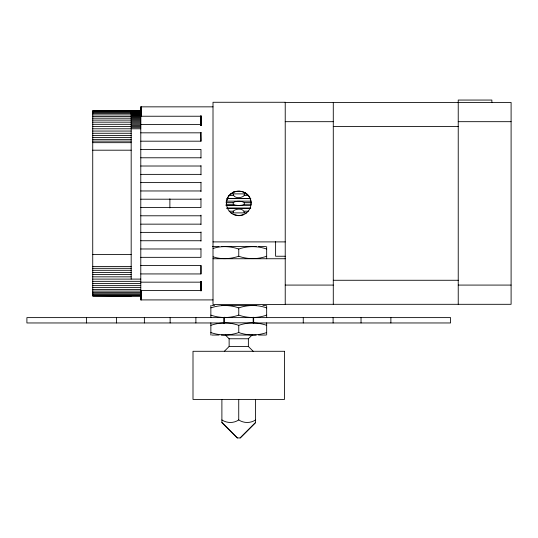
<?xml version="1.0" encoding="UTF-8"?>
<svg xmlns="http://www.w3.org/2000/svg" width="538" height="538" viewBox="0 0 538 538"><rect width="100%" height="100%" fill="white"/><g stroke="black" fill="none" stroke-linecap="round" stroke-linejoin="round"><path stroke-width="0.81" d="M200.977 115.724L200.788 125.273L200.97 124.594L140.788 124.594M200.97 281.683L200.97 290.52L140.788 290.52M140.788 141.185L200.97 141.185L200.97 132.442M200.977 125.273L200.977 115.892M224.306 323.062L224.306 317.198M200.936 124.594L200.815 125.401L200.701 124.782M226.471 203.377C226.121 187.204 251.428 187.298 251.051 203.377A12.293 12.293 0 0 1 232.618 214.023A12.293 12.293 0 0 1 232.618 192.739A12.293 12.293 0 0 1 251.051 203.377M200.768 281.724L200.97 282.161L140.788 282.161M200.748 124.856L200.815 125.24M200.788 281.63L200.936 282.161L200.788 281.535M140.788 132.825L200.97 132.825L200.768 132.476L200.983 141.265M200.701 132.725L200.748 132.657M244.245 193.882L244.245 195.563C241.555 198.488 233.351 198.73 233.236 193.882L246.747 193.882M233.236 212.88L233.236 211.192C235.926 208.28 244.151 208.024 244.245 212.88L230.829 212.88M224.346 351.287L229.148 346.472L248.368 346.472L253.183 351.287M248.368 346.472L248.368 338.765L252.114 335.019M221.891 399.431L221.891 422.538L237.305 437.945L240.17 437.945L255.59 422.538L255.59 399.431M240.17 437.945L255.59 422.538M226.007 202.496L233.236 202.496C236.518 200.802 240.963 200.802 244.245 202.496L251.434 202.496M251.421 204.265L244.245 204.265L242.228 205.139L239.504 205.429L226.007 205.287M255.59 419.936C250.553 423.325 243.775 423.319 238.737 419.936C233.7 423.345 226.928 423.292 221.891 419.936M243.64 214.662L238.724 215.671L233.23 214.353M213.109 248.455C221.441 245.664 230.506 246.276 238.764 249.033C247.783 245.879 257.648 245.879 266.666 249.033M266.666 256.256C257.648 259.41 247.783 259.41 238.764 256.256C230.506 259.013 221.441 259.625 213.109 256.834M210.862 307.897C219.881 304.743 229.746 304.743 238.764 307.897C247.783 304.743 257.648 304.743 266.666 307.897M266.666 315.12C257.648 318.281 247.783 318.281 238.764 315.12C229.746 318.281 219.881 318.281 210.862 315.12M210.862 325.335C219.881 322.175 229.746 322.175 238.764 325.335C247.783 322.175 257.648 322.175 266.666 325.335M266.666 332.558C257.648 335.712 247.783 335.712 238.764 332.558C229.746 335.712 219.881 335.712 210.862 332.558M140.788 111.104L92.731 111.104M140.788 111.669L92.731 111.669M140.788 112.503L92.731 112.503M140.788 113.592L92.731 113.592M140.788 114.917L92.731 114.917M140.788 116.464L92.731 116.464M140.788 118.205L92.731 118.205M285.227 102.455L511.1 102.455L511.1 304.306L285.227 304.306M213.008 106.847L140.788 106.847L140.788 299.915L213.008 299.915M140.788 110.788L92.731 110.821L92.731 295.974L140.788 295.974M92.731 110.929L140.788 110.929M131.178 111.353L140.788 111.353M131.178 112.052L140.788 112.052M131.178 113.014L140.788 113.014M131.178 114.224L140.788 114.224M131.178 115.663L140.788 115.663M140.788 116.235L200.97 116.235L200.97 125.206M131.178 117.318L140.788 117.318M131.178 119.147L140.788 119.147M140.788 120.115L92.731 120.115M131.178 121.124L140.788 121.124M285.227 121.682L333.284 121.682M458.235 121.682L511.1 121.682M140.788 122.166L92.731 122.166M131.178 123.229L140.788 123.229M92.731 124.312L140.788 124.312M131.178 125.421L140.788 125.421M92.731 126.538L140.788 126.538M333.284 126.484L458.235 126.484M131.178 127.661L140.788 127.661M92.731 128.79L140.788 128.79M92.731 131.05L131.178 131.05M92.731 133.269L131.178 133.269M92.731 135.421L131.178 135.421M92.731 137.466L131.178 137.466M92.731 139.376L131.178 139.376M92.731 141.117L131.178 141.117M92.731 142.671L131.178 142.671M140.788 149.423L200.97 149.423L200.983 158.051M92.731 150.196L131.178 150.196M140.788 157.782L200.97 157.782M140.788 166.013L200.97 166.013M140.788 174.373L200.97 174.373M140.788 182.604L200.97 182.604M140.788 190.963L200.97 190.963M230.829 193.882L233.236 193.882M228.421 195.563L233.236 195.563M244.245 195.563L248.408 195.563M226.975 198.468L250.251 198.482M226.928 198.63L250.816 198.643M140.788 199.201L200.97 199.201M226.128 201.145L250.943 201.145M226.007 204.265L233.236 204.265L235.388 205.166L238.072 205.429M226.121 205.617L250.91 205.61M140.788 207.56L200.97 207.56L200.97 198.394M226.922 208.139L250.755 208.145M227.016 208.475L249.652 208.475M229.222 211.192L233.236 211.192M244.245 211.192L248.408 211.192M244.245 212.88L246.747 212.88M140.788 215.792L200.97 215.792M140.788 224.151L200.97 224.151M140.788 232.382L200.97 232.382M140.788 240.742L200.97 240.742M213.008 241.898L285.227 241.898M212.51 246.538L219.04 246.538M221.326 246.538L256.202 246.538M258.496 246.538L265.718 246.538M140.788 248.98L200.97 248.98M92.731 254.427L131.178 254.427M285.227 256.243L275.611 256.243L275.611 241.602M140.788 257.339L200.97 257.339L200.983 248.711M213.008 258.744L285.227 258.744M140.788 265.57L200.97 265.57L200.97 273.95L140.788 273.929M92.731 266.492L131.178 266.492M92.731 268.321L131.178 268.321M92.731 270.298L131.178 270.298M92.731 272.403L131.178 272.403M92.731 274.595L131.178 274.595M92.731 276.835L131.178 276.835M92.731 279.101L140.788 279.101M333.284 280.271L458.235 280.271M92.731 281.34L140.788 281.34M92.731 283.533L140.788 283.533M285.227 285.079L333.284 285.079M458.235 285.079L511.1 285.079M92.731 285.631L140.788 285.631M92.731 287.615L140.788 287.615M92.731 289.444L140.788 289.444M92.731 291.092L140.788 291.092M92.731 292.537L140.788 292.537M92.731 293.748L140.788 293.748M92.731 294.71L140.788 294.71M92.731 295.409L140.788 295.409M92.731 295.94L140.788 295.94M211.817 305.409L214.601 305.409M221.326 305.409L256.202 305.409M262.927 305.409L265.718 305.409M223.667 322.84L253.869 322.84M224.622 322.961L26.9 322.961L26.9 317.615L450.582 317.615L450.582 322.961L253.667 322.961L253.667 317.615M211.817 335.046L219.04 335.046M221.326 335.046L256.202 335.046M258.496 335.046L265.718 335.046M225.368 335.019L229.114 338.765L248.368 338.765M226.955 208.226L250.15 208.273M140.788 295.658L92.731 295.658L131.178 295.974M244.178 192.348L245.194 192.934M221.891 422.532L237.298 437.945M233.324 191.595L233.337 192.355M229.114 338.765L229.148 346.472M200.977 281.482L200.977 291.038M491.873 102.455L491.873 100.055L458.235 100.055L458.235 304.306M390.877 317.615L390.877 322.961M361.032 317.615L361.032 322.961M333.284 102.455L333.284 304.306M333.103 317.615L333.103 322.961M303.257 317.615L303.257 322.961M266.666 246.538L266.666 258.744M266.666 305.409L266.666 317.615M266.666 322.84L266.666 335.046M253.183 317.198L253.183 323.062M244.245 202.496L244.245 204.265M238.764 249.033L238.764 256.256M238.764 307.897L238.764 315.12M238.764 325.335L238.764 332.558M238.737 399.431L238.737 419.936M233.236 202.496L233.236 204.265M223.815 317.615L223.815 322.961M210.862 305.409L210.862 317.615M210.862 322.84L210.862 335.046M200.983 116.06L200.983 125.314M200.983 165.61L200.983 174.843M200.983 182.234L200.983 191.629M200.983 215.133L200.983 224.528M200.983 231.918L200.983 241.152M200.983 265.496L200.983 273.943M200.983 281.448L200.983 290.695M195.893 317.615L195.893 322.961M170.136 317.615L170.136 322.961M169.88 198.825L169.88 207.937M144.372 317.615L144.372 322.961M141.158 106.847L141.158 116.235M141.158 290.52L141.158 299.915M140.956 106.847L140.956 116.235M140.956 290.52L140.956 299.915M131.178 110.788L131.178 279.101M116.45 317.615L116.45 322.961M86.598 317.615L86.598 322.961M200.795 124.594L200.788 125.132L200.795 124.594M285.227 102.274L213.008 102.274L213.008 304.488L285.227 304.488L285.227 102.274M284.481 351.287L193.001 351.287L193.001 399.431L284.481 399.431L284.481 351.287"/></g></svg>
